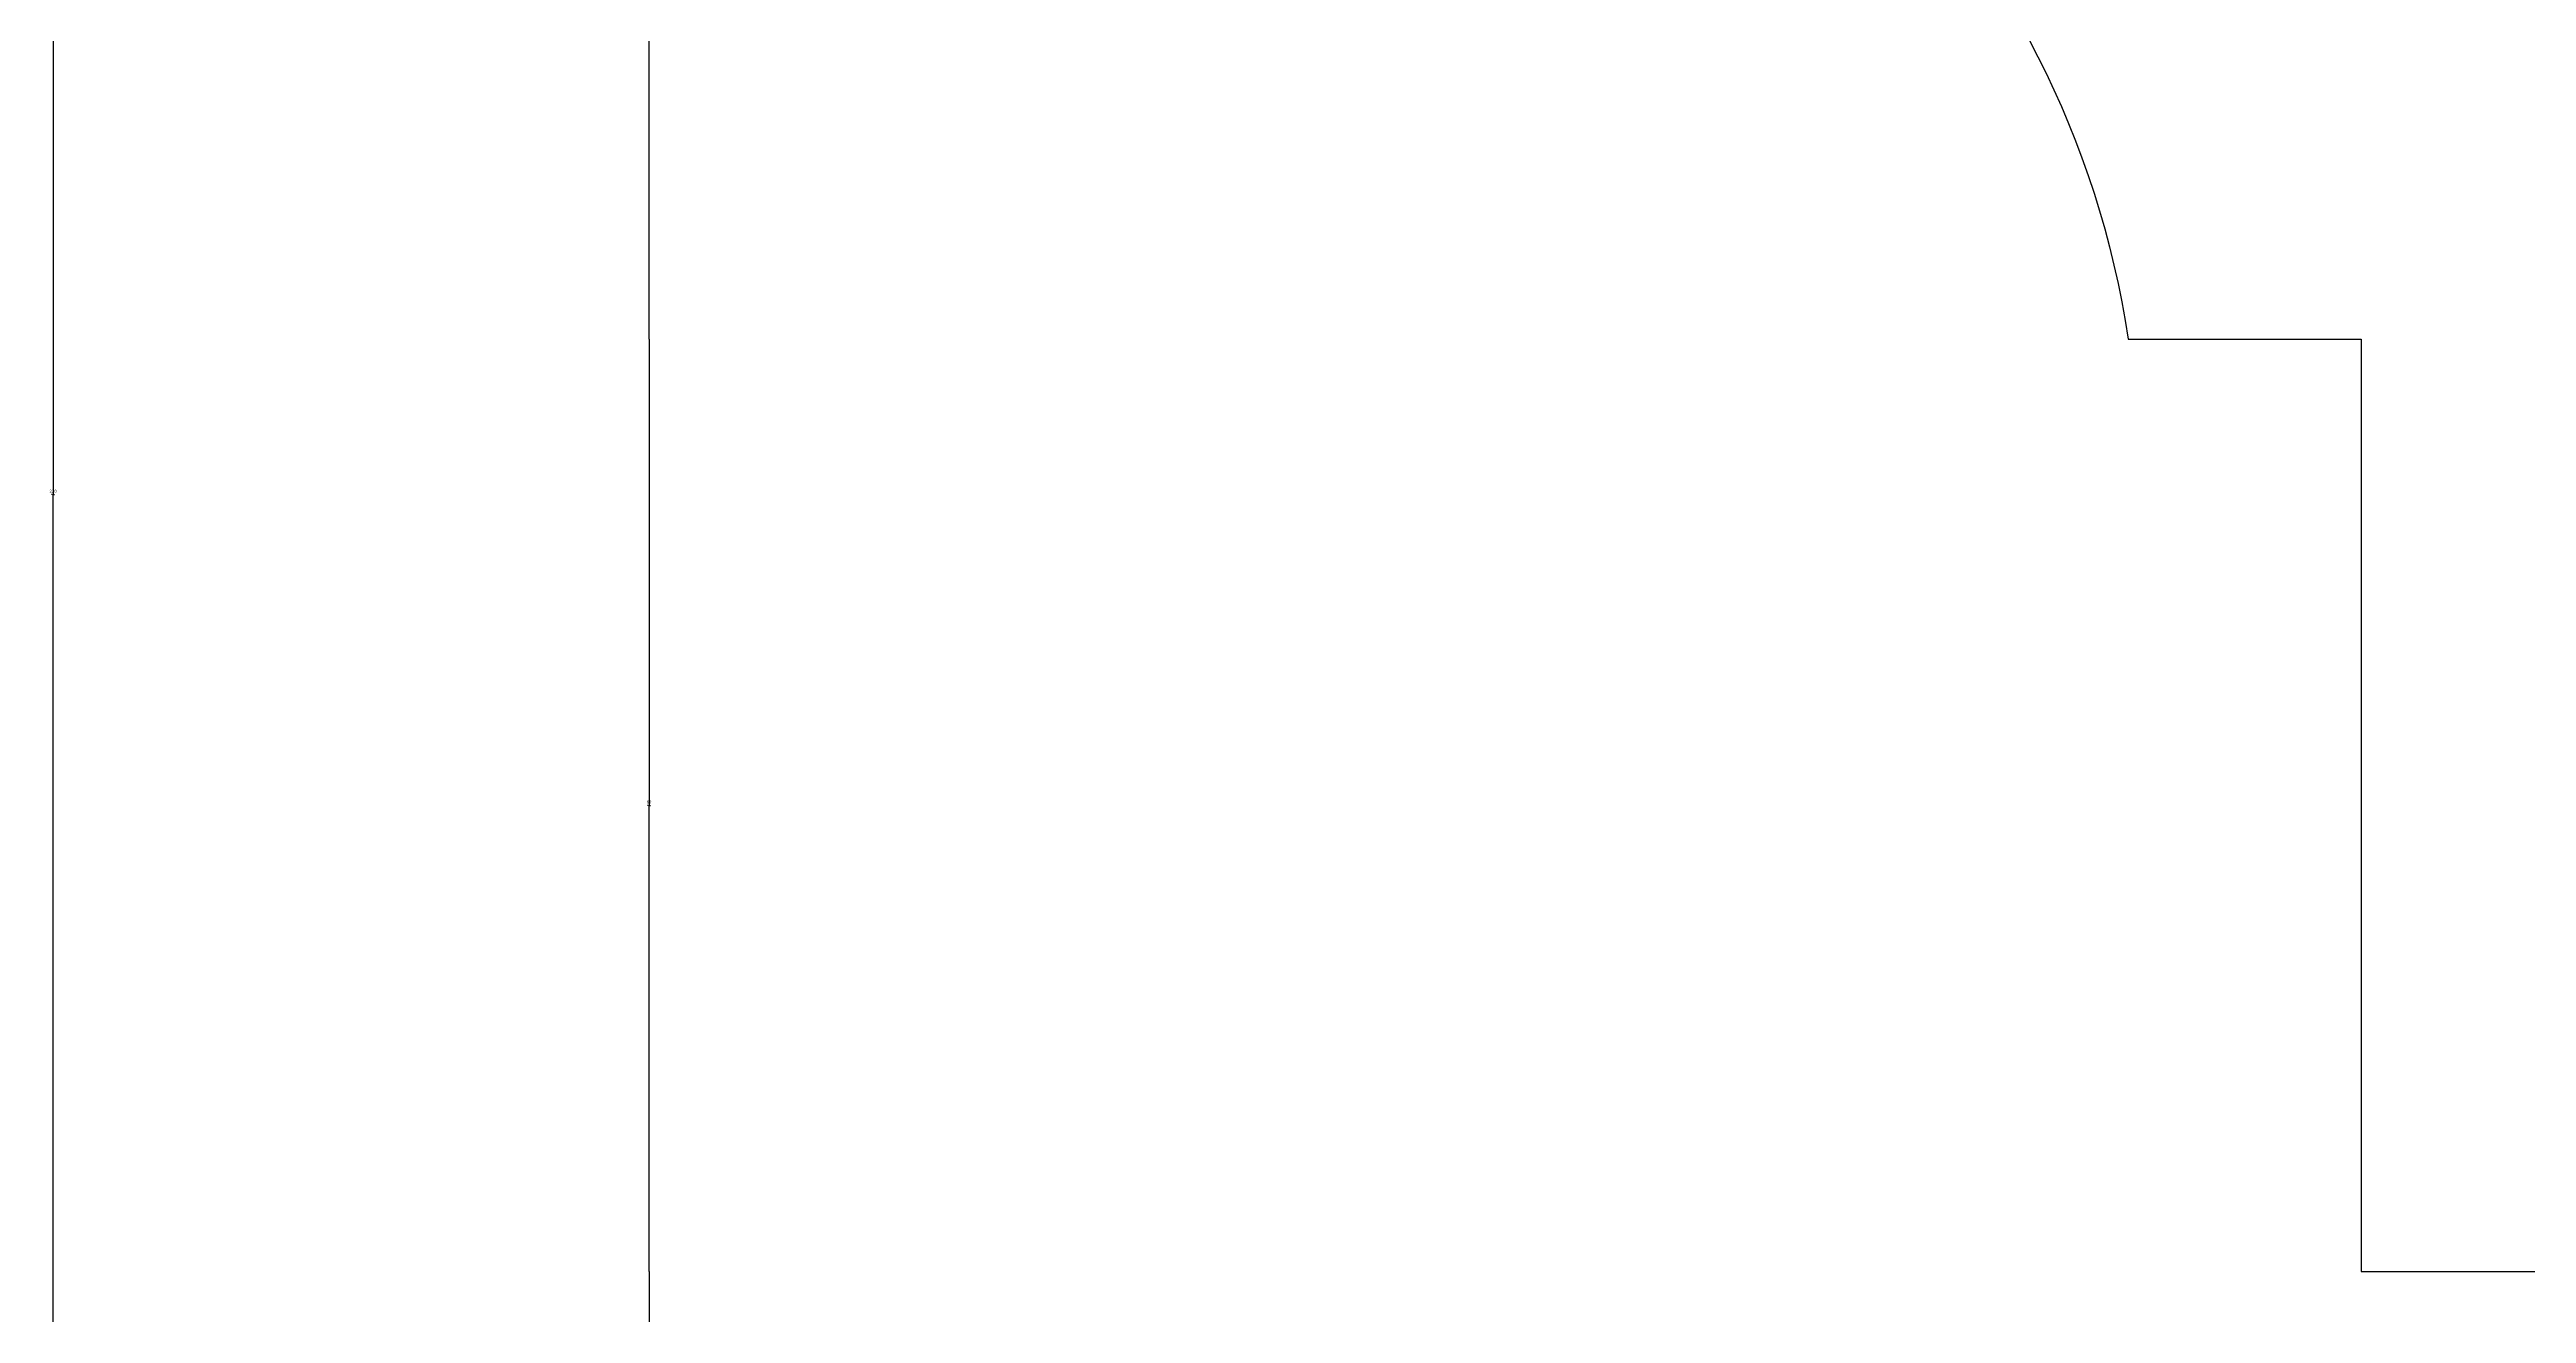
# Model space of a CAD drawing. Header units: metres. Extents: x 190 to 8964, y 310 to 11620.
# Drawn here: x 4915 to 5712, y 4814 to 5220 of the extents above; entities that cross this region are included whole.
import ezdxf

# ---------------------------------------------------------------- set-up
doc = ezdxf.new("R2010")
doc.units = ezdxf.units.M
doc.layers.add('4', color=4, linetype='Continuous')
doc.layers.add('DIM', color=3, linetype='Continuous')
doc.dimstyles.get("Standard").update_dxf_attribs({"dimtxt": 2.5, "dimasz": 2.5, "dimexe": 1.25, "dimexo": 0.625, "dimtad": 1, "dimcen": 2.5, "dimazin": 3, "dimtfac": 1, "dimtmove": 0, "dimatfit": 3})

# ---------------------------------------------------------------- blocks, each defined once
blk = doc.blocks.new('*D34')
for p, q in [((5107.95, 4827.06), (5107.95, 4752.06)), ((5107.7, 4752.06), (5107.45, 4752.06)), ((5107.95, 4677.06), (5107.95, 4752.06)), ((5107.95, 4752.06), (5107.95, 4752.06)), ((5108.2, 4752.06), (5108.45, 4752.06))]:
    blk.add_line(p, q)
at = {"layer": 'Defpoints'}
for p in [(5107.95, 4827.06), (5107.95, 4752.06), (5107.95, 4677.06)]:
    blk.add_point(p, dxfattribs=at)
at = {"layer": 'DIM', "insert": (5107.95, 4753.185), "char_height": 1, "attachment_point": 5}
blk.add_mtext('30', dxfattribs=at)
blk = doc.blocks.new('*D37')
for p, q in [((5107.95, 5127.06), (5107.95, 4977.06)), ((5107.7, 4977.06), (5107.45, 4977.06)), ((5107.95, 4827.06), (5107.95, 4977.06)), ((5107.95, 4977.06), (5107.95, 4977.06)), ((5108.2, 4977.06), (5108.45, 4977.06))]:
    blk.add_line(p, q)
at = {"layer": 'Defpoints'}
for p in [(5107.95, 5127.06), (5107.95, 4977.06), (5107.95, 4827.06)]:
    blk.add_point(p, dxfattribs=at)
at = {"layer": 'DIM', "insert": (5107.95, 4978.185), "char_height": 1, "attachment_point": 5}
blk.add_mtext('60', dxfattribs=at)
blk = doc.blocks.new('*D38')
for p, q in [((5107.95, 5377.06), (5107.95, 5252.06)), ((5107.7, 5252.06), (5107.45, 5252.06)), ((5107.95, 5127.06), (5107.95, 5252.06)), ((5107.95, 5252.06), (5107.95, 5252.06)), ((5108.2, 5252.06), (5108.45, 5252.06))]:
    blk.add_line(p, q)
at = {"layer": 'Defpoints'}
for p in [(5107.95, 5377.06), (5107.95, 5252.06), (5107.95, 5127.06)]:
    blk.add_point(p, dxfattribs=at)
at = {"layer": 'DIM', "insert": (5107.95, 5253.185), "char_height": 1, "attachment_point": 5}
blk.add_mtext('50', dxfattribs=at)
blk = doc.blocks.new('*D39')
for p, q in [((4916.22, 5627.06), (4916.22, 5077.06)), ((4915.97, 5077.06), (4915.72, 5077.06)), ((4916.22, 4527.06), (4916.22, 5077.06)), ((4916.22, 5077.06), (4916.22, 5077.06)), ((4916.47, 5077.06), (4916.72, 5077.06))]:
    blk.add_line(p, q)
at = {"layer": 'Defpoints'}
for p in [(4916.22, 5627.06), (4916.22, 5077.06), (4916.22, 4527.06)]:
    blk.add_point(p, dxfattribs=at)
at = {"layer": 'DIM', "insert": (4916.22, 5078.185), "char_height": 1, "attachment_point": 5}
blk.add_mtext('220', dxfattribs=at)

msp = doc.modelspace()

# ---------------------------------------------------------------- linework, layer by layer
at = {"layer": '4'}
for p, q in [((5583.81, 5127.06), (5658.81, 5127.06)), ((5658.81, 4827.06), (5758.81, 4827.06))]:
    msp.add_line(p, q, dxfattribs=at)
msp.add_lwpolyline([(5333.81, 5627.06, 1), (5333.81, 5452.06), (5333.81, 5377.06, -0.33), (5583.81, 5127.06), (5658.81, 5127.06), (5658.81, 4827.06)], format="xyb", dxfattribs=at)

# ---------------------------------------------------------------- dimensions: what is measured, and where the dimension line sits
at = {"layer": 'DIM'}
for base, p1, p2, text, picture, middle in [((4916.22, 5077.06), (4916.22, 4527.06), (4916.22, 5627.06), '220', '*D39', (4916.22, 5078.185)), ((5107.95, 5252.06), (5107.95, 5127.06), (5107.95, 5377.06), '50', '*D38', (5107.95, 5253.185)), ((5107.95, 4977.06), (5107.95, 4827.06), (5107.95, 5127.06), '60', '*D37', (5107.95, 4978.185)), ((5107.95, 4752.06), (5107.95, 4677.06), (5107.95, 4827.06), '30', '*D34', (5107.95, 4753.185))]:
    dim = msp.add_linear_dim(base=base, p1=p1, p2=p2, text=text, dimstyle='Standard', dxfattribs=at)
    dim.commit()
    dim.dimension.update_dxf_attribs({"geometry": picture, "text_midpoint": middle})

doc.saveas('drawing.dxf')
